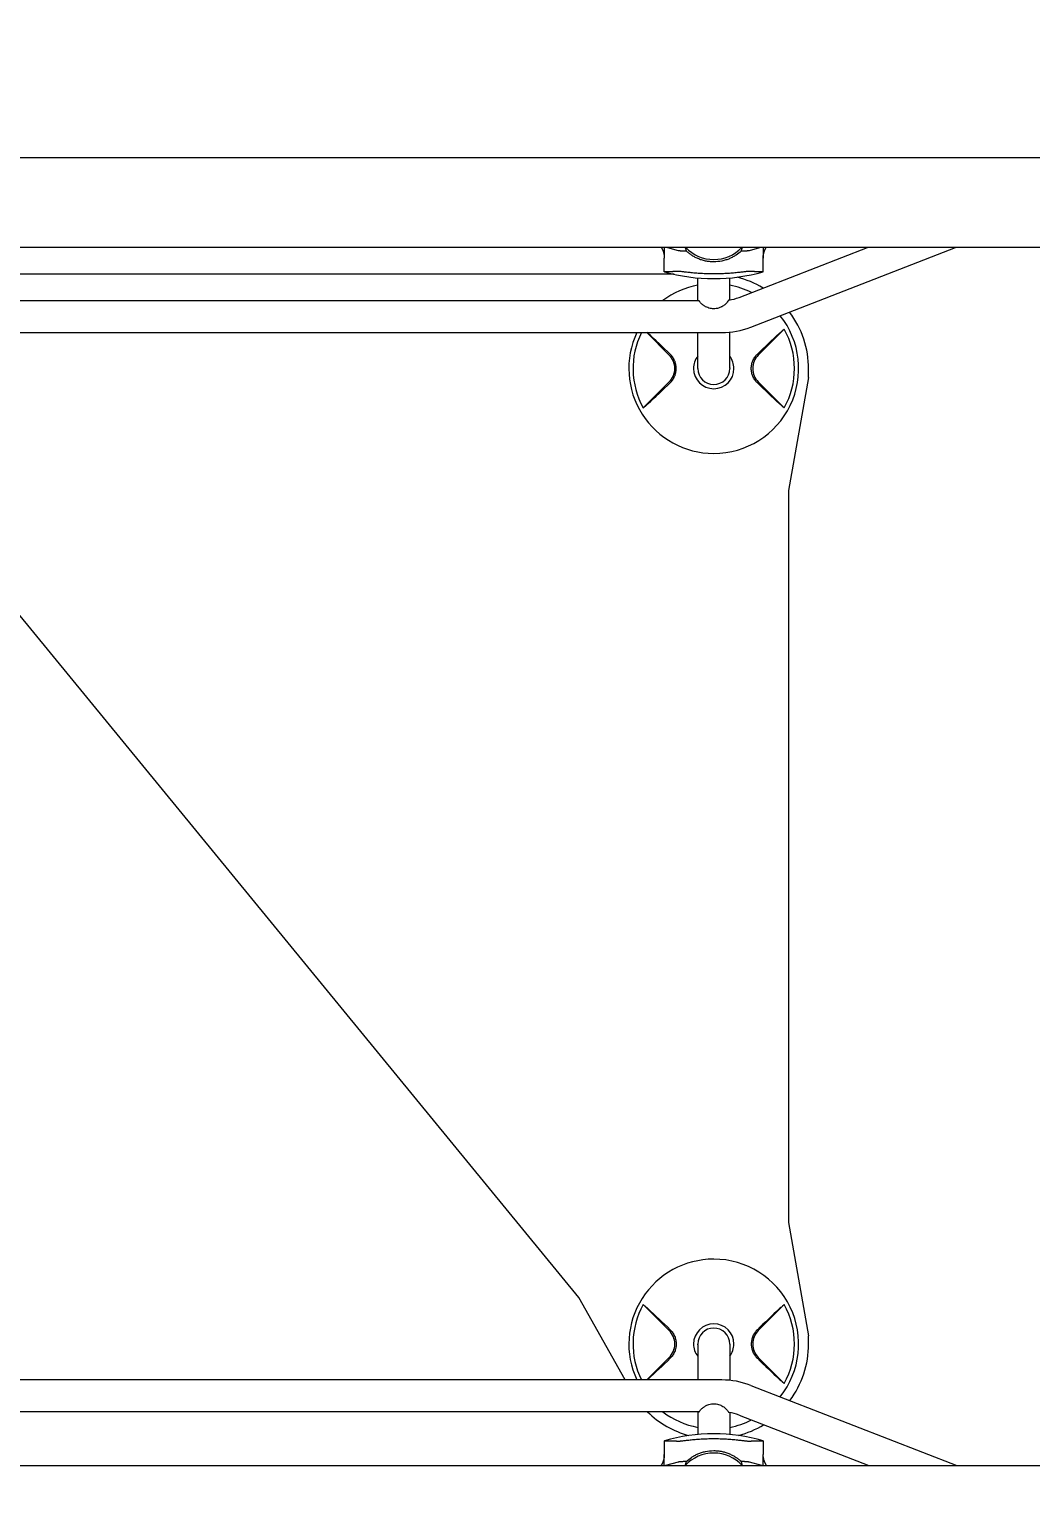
# Model space of a CAD drawing. Extents: x -13189 to 8473, y -8565 to 17872.
# Drawn here: x 2458 to 2958, y 1672 to 2414 of the extents above; entities that cross this region are included whole.
import ezdxf

# ---------------------------------------------------------------- set-up
doc = ezdxf.new("R2010")
doc.units = 0
doc.header["$LTSCALE"] = 5
doc.header["$PDMODE"] = 33
doc.header["$PDSIZE"] = 20
for name, color, linetype in [('PRODUCT', 3, 'CONTINUOUS'), ('REFERENCE', 9, 'CONTINUOUS'), ('REVIEW_REQUIRED', 30, 'CONTINUOUS')]:
    doc.layers.add(name, color=color, linetype=linetype)
doc.styles.add('LG1', font='arial.ttf', dxfattribs={"height": 185})
doc.dimstyles.new('LG_DIM', dxfattribs={"dimtxt": 185, "dimasz": 120, "dimexe": 50, "dimexo": 1, "dimgap": 50, "dimtad": 1, "dimdec": 0, "dimrnd": 10, "dimtxsty": 'LG1', "dimcen": 2.5, "dimclrt": 4, "dimadec": 4, "dimazin": 3, "dimtfac": 1, "dimtdec": 1, "dimtmove": 0, "dimatfit": 3, "dimarcsym": 0})

# ---------------------------------------------------------------- blocks, each defined once
blk = doc.blocks.new('*D5')
at = {"layer": 'REFERENCE', "color": 0, "transparency": 16777216}
for p in [(3900, 7859.68), (-2500, -5459.68), (7695.79, -5459.68)]:
    blk.add_point(p, dxfattribs=at)
at = {"layer": 'REVIEW_REQUIRED', "color": 0, "lineweight": -2, "transparency": 16777216}
for p, q in [((3901, 7859.68), (7745.79, 7859.68)), ((7695.79, 7739.68), (7695.79, 3779.28)), ((7695.79, -5339.68), (7695.79, 3130.67)), ((-2499, -5459.68), (7745.79, -5459.68))]:
    blk.add_line(p, q, dxfattribs=at)
at = {"layer": 'REVIEW_REQUIRED', "color": 0, "transparency": 16777216}
for points in [[(7675.79, 7739.68), (7715.79, 7739.68), (7695.79, 7859.68)], [(7675.79, -5339.68), (7715.79, -5339.68), (7695.79, -5459.68)]]:
    blk.add_solid(points, dxfattribs=at)
at = {"layer": 'REVIEW_REQUIRED', "color": 4, "transparency": 16777216, "insert": (7695.79, 3454.98), "char_height": 185, "attachment_point": 5, "style": 'LG1'}
blk.add_mtext('\\A1;13320 mm\\P [43\'-8 13/16"]', dxfattribs=at)
blk = doc.blocks.new('*D6')
at = {"layer": 'REFERENCE', "color": 0, "transparency": 16777216}
for p in [(3300, 5864.75), (-6041.13, -3464.75), (-3100, -3464.75)]:
    blk.add_point(p, dxfattribs=at)
at = {"layer": 'REVIEW_REQUIRED', "color": 0, "lineweight": -2, "transparency": 16777216}
for p, q in [((3299, 5864.75), (-6091.13, 5864.75)), ((-6041.13, 5744.75), (-6041.13, 2569.99)), ((-6041.13, -3344.75), (-6041.13, 1921.38)), ((-3101, -3464.75), (-6091.13, -3464.75))]:
    blk.add_line(p, q, dxfattribs=at)
at = {"layer": 'REVIEW_REQUIRED', "color": 0, "transparency": 16777216}
for points in [[(-6061.13, 5744.75), (-6021.13, 5744.75), (-6041.13, 5864.75)], [(-6061.13, -3344.75), (-6021.13, -3344.75), (-6041.13, -3464.75)]]:
    blk.add_solid(points, dxfattribs=at)
at = {"layer": 'REVIEW_REQUIRED', "color": 4, "transparency": 16777216, "insert": (-6041.13, 2245.68), "char_height": 185, "attachment_point": 5, "style": 'LG1'}
blk.add_mtext('\\A1;9330 mm\\P [30\'-7 9/16"]', dxfattribs=at)
blk = doc.blocks.new('*D7')
at = {"layer": 'REFERENCE', "color": 0, "transparency": 16777216}
for p in [(5382.03, 8873.35), (-4227.53, -147.5), (5382.03, -564.99)]:
    blk.add_point(p, dxfattribs=at)
at = {"layer": 'REVIEW_REQUIRED', "color": 0, "lineweight": -2, "transparency": 16777216}
for p, q in [((-4227.53, -146.5), (-4227.53, 8923.35)), ((5382.03, -563.99), (5382.03, 8923.35)), ((-4107.53, 8873.35), (118.72, 8873.35)), ((5262.03, 8873.35), (1506.78, 8873.35))]:
    blk.add_line(p, q, dxfattribs=at)
at = {"layer": 'REVIEW_REQUIRED', "color": 0, "transparency": 16777216}
for points in [[(-4107.53, 8893.35), (-4107.53, 8853.35), (-4227.53, 8873.35)], [(5262.03, 8893.35), (5262.03, 8853.35), (5382.03, 8873.35)]]:
    blk.add_solid(points, dxfattribs=at)
at = {"layer": 'REVIEW_REQUIRED', "color": 4, "transparency": 16777216, "insert": (812.75, 8873.35), "char_height": 185, "attachment_point": 5, "style": 'LG1'}
blk.add_mtext('\\A1;9610 mm\\P [31\'-6 5/8"]', dxfattribs=at)
blk = doc.blocks.new('Variteemalayerit')
at = {"layer": 'REVIEW_REQUIRED', "invisible_edges": 15}
blk.add_3dface([(-10000, -10000, -5), (10000, -10000, -5), (10000, 10000, -5), (-10000, 10000, -5)], dxfattribs=at)

msp = doc.modelspace()

# ---------------------------------------------------------------- linework, layer by layer
at = {"layer": 'PRODUCT', "linetype": 'Continuous', "lineweight": 0}
for p, q in [((3153.5, 2350), (805, 2350)), ((3153.5, 2305), (805, 2305)), ((2775.26, 2305), (2775.26, 2299.74)), ((2775.26, 2292.87), (2775.26, 2299.74)), ((2776.89, 2305), (2782.15, 2303.6)), ((2808, 2299.49), (2808, 2299.5)), ((2812.69, 2280.06), (2876.9, 2305)), ((2817.85, 2303.6), (2823.11, 2305)), ((2818.49, 2265.15), (2921.09, 2305)), ((2824.74, 2305), (2824.74, 2299.74)), ((2824.74, 2292.87), (2824.74, 2299.74)), ((2792, 2292.1), (2792, 2292.1)), ((2808, 2292.1), (2808, 2292.1)), ((2780.13, 2291.63), (2419.87, 2291.63)), ((2792, 2278.43), (2792, 2289.78)), ((2808, 2278.77), (2808, 2289.78)), ((2407.43, 2278.43), (2792.57, 2278.43)), ((1196, 2262.43), (2804, 2262.43)), ((2766.44, 2262.43), (2777.72, 2251.15)), ((2792, 2244.78), (2792, 2262.43)), ((2808, 2244.78), (2808, 2262.63)), ((2835.28, 2264.15), (2822.28, 2251.15)), ((2792, 2244.43), (2792, 2244.78)), ((2808, 2244.78), (2808, 2244.43)), ((2847.5, 2239.98), (2837.5, 2183.26)), ((2847.5, 2239.98), (2847.5, 2244.13)), ((2777.72, 2237.71), (2764.72, 2224.72)), ((2822.28, 2237.71), (2835.28, 2224.72)), ((2837.5, 2183.26), (2837.5, 1816.7)), ((2732.42, 1779.15), (2409.56, 2173.28)), ((2837.5, 1816.7), (2847.5, 1759.99)), ((2755.63, 1737.83), (2732.42, 1779.15)), ((2777.72, 1762.55), (2764.72, 1775.55)), ((2822.28, 1762.55), (2835.28, 1775.55)), ((2847.5, 1755.83), (2847.5, 1759.99)), ((2792, 1755.49), (2792, 1755.83)), ((2792, 1755.49), (2792, 1737.83)), ((2808, 1755.83), (2808, 1755.49)), ((2808, 1755.49), (2808, 1737.63)), ((2766.44, 1737.83), (2777.72, 1749.11)), ((2835.28, 1736.12), (2822.28, 1749.11)), ((2804, 1737.83), (1196, 1737.83)), ((2818.49, 1735.12), (2921.77, 1695)), ((2792.57, 1721.83), (2407.43, 1721.83)), ((2792, 1721.83), (2792, 1710.48)), ((2808, 1721.5), (2808, 1710.48)), ((2812.69, 1720.2), (2877.58, 1695)), ((2775.26, 1707.4), (2775.26, 1700.52)), ((2792, 1708.16), (2792, 1708.16)), ((2808, 1708.16), (2808, 1708.16)), ((2824.74, 1707.4), (2824.74, 1700.52)), ((2775.26, 1695), (2775.26, 1700.52)), ((2792, 1700.77), (2792, 1700.77)), ((2824.74, 1695), (2824.74, 1700.52)), ((805, 1695), (3153.5, 1695)), ((2782.15, 1696.66), (2775.9, 1695)), ((2824.1, 1695), (2817.85, 1696.66))]:
    msp.add_line(p, q, dxfattribs=at)
for centre, radius, start, end in [((2800, 2318.43), 19.4, 223.80811, 270), ((2800, 2318.43), 19.4, 270, 316.19189), ((2800, 2380.26), 90.83, 254.19618, 270), ((2800, 2380.26), 90.83, 270, 285.80382), ((2800, 2244.43), 42.51, 100.84607, 126.89598), ((2800, 2244.43), 42.51, 63.5319, 79.15393), ((2800, 2244.13), 47.5, 58.69514, 75.8059), ((2804, 2302.43), 24, 278.44222, 291.22765), ((2800, 2244.43), 42.51, 270, 38.48867), ((2800, 2244.13), 47.5, 0, 36.97935), ((2800, 2244.43), 42.51, 154.95153, 270), ((2800, 2244.43), 40.42, 153.55288, 209.19749), ((2804, 2302.43), 40, 270, 291.22765), ((2800, 2244.43), 40.42, 330.80251, 29.19749), ((2771, 2244.43), 9.5, 0, 45), ((2800, 2244.43), 10.1, 142.38024, 180), ((2800, 2244.43), 10.1, 0, 37.61976), ((2829, 2244.43), 9.5, 135, 180), ((2771, 2244.43), 9.5, 315, 0), ((2800, 2244.43), 10.1, 180, 270), ((2800, 2244.43), 8, 180, 0), ((2800, 2244.43), 10.1, 270, 0), ((2829, 2244.43), 9.5, 180, 225), ((2800, 1755.83), 42.51, 90, 205.04847), ((2800, 1755.83), 42.51, 321.51133, 90), ((2800, 1755.83), 40.42, 150.80251, 206.44712), ((2800, 1755.83), 40.42, 330.80251, 29.19749), ((2800, 1755.83), 10.1, 90, 180), ((2800, 1755.83), 10.1, 0, 90), ((2771, 1755.83), 9.5, 0, 45), ((2800, 1755.83), 8, 0, 180), ((2829, 1755.83), 9.5, 135, 180), ((2771, 1755.83), 9.5, 315, 0), ((2800, 1755.83), 10.1, 180, 217.61976), ((2800, 1755.83), 10.1, 322.38024, 0), ((2829, 1755.83), 9.5, 180, 225), ((2800, 1755.83), 47.5, 323.37082, 0), ((2804, 1697.83), 40, 68.77235, 90), ((2800, 1755.83), 47.5, 225.70794, 254.85966), ((2800, 1755.83), 42.51, 233.10402, 259.15393), ((2804, 1697.83), 24, 68.77235, 81.55778), ((2800, 1755.83), 42.51, 280.84607, 296.4681), ((2800, 1755.83), 47.5, 285.14034, 301.72866), ((2800, 1620), 90.83, 90, 105.80382), ((2800, 1620), 90.83, 74.19618, 90), ((2800, 1681.83), 19.4, 90, 137.25852), ((2800, 1681.83), 19.4, 42.74148, 90)]:
    msp.add_arc(centre, radius, start, end, dxfattribs=at)
for points, weights in [([(2773.77, 2305), (2774.76, 2303.39), (2775.26, 2301.59), (2775.26, 2299.74)], [0.934929534971, 0.931720156485, 0.953410311494, 1]), ([(2782.15, 2303.6), (2782.61, 2303.48), (2784, 2303.37), (2786.22, 2303.28)], [1, 0.973269229067, 0.973269229067, 1]), ([(2785.7, 2305), (2785.85, 2304.42), (2786.02, 2303.84), (2786.22, 2303.28)], [0.999310282288, 0.998605002975, 0.998834908879, 1]), ([(2813.78, 2303.28), (2813.98, 2303.84), (2814.15, 2304.42), (2814.3, 2305)], [1, 0.998834908879, 0.998605002975, 0.999310282288]), ([(2813.78, 2303.28), (2816, 2303.37), (2817.39, 2303.48), (2817.85, 2303.6)], [1, 0.973269229067, 0.973269229067, 1]), ([(2824.74, 2299.74), (2824.74, 2301.59), (2825.24, 2303.39), (2826.23, 2305)], [1, 0.953410373576, 0.931720237436, 0.93492959158]), ([(2782.15, 2293.07), (2779.86, 2292.92), (2777.56, 2292.85), (2775.26, 2292.87)], [1, 0.99951768639, 0.99951768639, 1]), ([(2824.74, 2292.87), (2822.44, 2292.85), (2820.14, 2292.92), (2817.85, 2293.07)], [1, 0.99951768639, 0.99951768639, 1]), ([(2775.26, 1707.4), (2777.56, 1707.41), (2779.86, 1707.35), (2782.15, 1707.2)], [1, 0.99951768639, 0.99951768639, 1]), ([(2817.85, 1707.2), (2820.14, 1707.35), (2822.44, 1707.41), (2824.74, 1707.4)], [1, 0.99951768639, 0.99951768639, 1]), ([(2775.26, 1700.52), (2775.26, 1698.56), (2774.7, 1696.67), (2773.6, 1695)], [1, 0.950835339684, 0.929398650065, 0.935689931144]), ([(2826.4, 1695), (2825.3, 1696.67), (2824.74, 1698.56), (2824.74, 1700.52)], [0.935689878084, 0.929398569167, 0.950835276473, 1]), ([(2786.22, 1696.98), (2784, 1696.89), (2782.61, 1696.78), (2782.15, 1696.66)], [1, 0.973269229067, 0.973269229067, 1]), ([(2786.22, 1696.98), (2785.99, 1696.34), (2785.8, 1695.67), (2785.64, 1695)], [1, 0.99866011889, 0.998557068822, 0.999690849795]), ([(2814.36, 1695), (2814.2, 1695.67), (2814.01, 1696.34), (2813.78, 1696.98)], [0.999690849795, 0.998557068822, 0.99866011889, 1]), ([(2817.85, 1696.66), (2817.39, 1696.78), (2816, 1696.89), (2813.78, 1696.98)], [1, 0.973269229067, 0.973269229067, 1])]:
    msp.add_rational_spline(points, weights, degree=3, dxfattribs=at)
for points, knots in [([(2800, 2297.84), (2799.65, 2297.84), (2799.29, 2297.85), (2798.59, 2297.89), (2798.24, 2297.92), (2797.21, 2298.02), (2796.53, 2298.13), (2795.52, 2298.34), (2795.19, 2298.42), (2794.54, 2298.59), (2794.21, 2298.69), (2793.27, 2298.99), (2792.66, 2299.21), (2791.48, 2299.72), (2790.91, 2299.99), (2789.83, 2300.58), (2789.32, 2300.89), (2788.35, 2301.53), (2787.89, 2301.87), (2787.02, 2302.56), (2786.61, 2302.92), (2786.22, 2303.28)], [0.0173685, 0.0173685, 0.0173685, 0.0173685, 0.01841269, 0.01841269, 0.01945689, 0.01945689, 0.02154529, 0.02154529, 0.02258948, 0.02258948, 0.02363368, 0.02363368, 0.02572208, 0.02572208, 0.02781047, 0.02781047, 0.02989887, 0.02989887, 0.03198726, 0.03198726, 0.03407566, 0.03407566, 0.03407566, 0.03407566]), ([(2813.78, 2303.28), (2813, 2302.55), (2812.13, 2301.86), (2810.68, 2300.89), (2810.16, 2300.58), (2809.07, 2299.99), (2808.51, 2299.71), (2807.34, 2299.21), (2806.73, 2298.98), (2805.46, 2298.58), (2804.8, 2298.41), (2802.79, 2297.99), (2801.41, 2297.84), (2800, 2297.84)], [0.0006161, 0.0006161, 0.0006161, 0.0006161, 0.0048042, 0.0048042, 0.00689825, 0.00689825, 0.0089923, 0.0089923, 0.01108635, 0.01108635, 0.0131804, 0.0131804, 0.0173685, 0.0173685, 0.0173685, 0.0173685]), ([(2800, 2291.81), (2798.92, 2291.81), (2797.85, 2291.82), (2796.25, 2291.87), (2795.72, 2291.89), (2794.68, 2291.94), (2794.16, 2291.96), (2792.65, 2292.05), (2791.68, 2292.12), (2790.29, 2292.24), (2789.84, 2292.28), (2788.96, 2292.36), (2788.54, 2292.41), (2787.33, 2292.53), (2786.59, 2292.62), (2785.24, 2292.77), (2784.64, 2292.84), (2783.88, 2292.93), (2783.65, 2292.96), (2783.23, 2293), (2783.04, 2293.02), (2782.54, 2293.07), (2782.3, 2293.08), (2782.15, 2293.07)], [0.02582839, 0.02582839, 0.02582839, 0.02582839, 0.0290553, 0.0290553, 0.03066876, 0.03066876, 0.03228222, 0.03228222, 0.03550913, 0.03550913, 0.03712259, 0.03712259, 0.03873604, 0.03873604, 0.04196296, 0.04196296, 0.04518987, 0.04518987, 0.04680333, 0.04680333, 0.04841679, 0.04841679, 0.0516437, 0.0516437, 0.0516437, 0.0516437]), ([(2817.85, 2293.07), (2817.7, 2293.08), (2817.47, 2293.07), (2816.97, 2293.02), (2816.78, 2293), (2816.36, 2292.96), (2816.13, 2292.93), (2815.36, 2292.84), (2814.77, 2292.77), (2813.76, 2292.66), (2813.41, 2292.62), (2812.67, 2292.53), (2812.27, 2292.49), (2811.05, 2292.36), (2810.19, 2292.28), (2808.8, 2292.16), (2808.33, 2292.13), (2807.35, 2292.06), (2806.85, 2292.02), (2805.33, 2291.93), (2804.3, 2291.89), (2802.71, 2291.84), (2802.17, 2291.83), (2801.08, 2291.81), (2800.54, 2291.81), (2800, 2291.81)], [0.0000002, 0.0000002, 0.0000002, 0.0000002, 0.00322872, 0.00322872, 0.00484298, 0.00484298, 0.00645725, 0.00645725, 0.00968577, 0.00968577, 0.01130003, 0.01130003, 0.01291429, 0.01291429, 0.01614282, 0.01614282, 0.01775708, 0.01775708, 0.01937134, 0.01937134, 0.02259987, 0.02259987, 0.02421413, 0.02421413, 0.02582839, 0.02582839, 0.02582839, 0.02582839]), ([(2800, 2274.37), (2799.61, 2274.37), (2799.21, 2274.4), (2798.4, 2274.52), (2797.99, 2274.6), (2797.21, 2274.83), (2796.83, 2274.97), (2796.11, 2275.29), (2795.78, 2275.47), (2795.31, 2275.76), (2795.14, 2275.87), (2794.81, 2276.11), (2794.66, 2276.23), (2794.36, 2276.47), (2794.22, 2276.59), (2793.97, 2276.83), (2793.85, 2276.94), (2793.51, 2277.29), (2793.32, 2277.53), (2793, 2277.93), (2792.88, 2278.09), (2792.7, 2278.33), (2792.63, 2278.4), (2792.59, 2278.43), (2792.58, 2278.43), (2792.57, 2278.43)], [-13.169311, -13.169311, -13.169311, -13.169311, -12.003802, -12.003802, -10.838293, -10.838293, -9.672784, -9.672784, -8.507274, -8.507274, -7.861651, -7.861651, -7.216027, -7.216027, -6.570404, -6.570404, -5.92478, -5.92478, -4.443585, -4.443585, -2.96239, -2.96239, -1.481195, -1.481195, -1.152481, -1.152481, -1.152481, -1.152481]), ([(2807.53, 2278.69), (2807.52, 2278.69), (2807.51, 2278.69), (2807.47, 2278.66), (2807.42, 2278.59), (2807.22, 2278.3), (2807.03, 2278), (2806.43, 2277.25), (2806.05, 2276.82), (2805.1, 2276.02), (2804.58, 2275.67), (2804, 2275.36)], [-8.57297, -8.57297, -8.57297, -8.57297, -8.243247, -8.243247, -6.844088, -6.844088, -4.455637, -4.455637, -2.091609, -2.091609, 0, 0, 0, 0]), ([(2804, 2275.36), (2803.85, 2275.28), (2803.69, 2275.21), (2803.17, 2274.97), (2802.79, 2274.83), (2802.01, 2274.6), (2801.6, 2274.52), (2800.79, 2274.4), (2800.39, 2274.37), (2800, 2274.37)], [35.482471, 35.482471, 35.482471, 35.482471, 36.011406, 36.011406, 37.176916, 37.176916, 38.342425, 38.342425, 39.507934, 39.507934, 39.507934, 39.507934]), ([(2832.81, 2262.01), (2833.29, 2262.45), (2833.74, 2262.85), (2834.36, 2263.39), (2834.56, 2263.56), (2834.94, 2263.88), (2835.12, 2264.02), (2835.28, 2264.15)], [0.000000486, 0.000000486, 0.000000486, 0.000000486, 0.002114988, 0.002114988, 0.003172238, 0.003172238, 0.004229489, 0.004229489, 0.004229489, 0.004229489]), ([(2781.22, 2244.43), (2781.22, 2244.77), (2781.2, 2245.1), (2781.13, 2245.77), (2781.08, 2246.1), (2780.88, 2247.09), (2780.68, 2247.73), (2780.16, 2248.96), (2779.83, 2249.55), (2779.08, 2250.64), (2778.65, 2251.15), (2778.18, 2251.61)], [0.008164918, 0.008164918, 0.008164918, 0.008164918, 0.009167239, 0.009167239, 0.01016956, 0.01016956, 0.012174201, 0.012174201, 0.014178842, 0.014178842, 0.016183483, 0.016183483, 0.016183483, 0.016183483]), ([(2818.78, 2244.43), (2818.78, 2244.77), (2818.8, 2245.1), (2818.87, 2245.77), (2818.92, 2246.1), (2819.12, 2247.09), (2819.32, 2247.73), (2819.84, 2248.96), (2820.17, 2249.55), (2820.92, 2250.64), (2821.35, 2251.15), (2821.82, 2251.61)], [0.008164918, 0.008164918, 0.008164918, 0.008164918, 0.009167239, 0.009167239, 0.01016956, 0.01016956, 0.012174201, 0.012174201, 0.014178842, 0.014178842, 0.016183483, 0.016183483, 0.016183483, 0.016183483]), ([(2778.18, 2237.26), (2778.65, 2237.72), (2779.08, 2238.22), (2779.64, 2239.04), (2779.82, 2239.32), (2780.14, 2239.91), (2780.29, 2240.21), (2780.68, 2241.13), (2780.88, 2241.77), (2781.08, 2242.76), (2781.13, 2243.09), (2781.2, 2243.76), (2781.22, 2244.1), (2781.22, 2244.43)], [0.000143327, 0.000143327, 0.000143327, 0.000143327, 0.002148725, 0.002148725, 0.003151424, 0.003151424, 0.004154123, 0.004154123, 0.006159521, 0.006159521, 0.00716222, 0.00716222, 0.008164918, 0.008164918, 0.008164918, 0.008164918]), ([(2821.82, 2237.26), (2821.35, 2237.72), (2820.92, 2238.22), (2820.36, 2239.04), (2820.18, 2239.32), (2819.86, 2239.91), (2819.71, 2240.21), (2819.32, 2241.13), (2819.12, 2241.77), (2818.92, 2242.76), (2818.87, 2243.09), (2818.8, 2243.76), (2818.78, 2244.1), (2818.78, 2244.43)], [0.000143327, 0.000143327, 0.000143327, 0.000143327, 0.002148725, 0.002148725, 0.003151424, 0.003151424, 0.004154123, 0.004154123, 0.006159521, 0.006159521, 0.00716222, 0.00716222, 0.008164918, 0.008164918, 0.008164918, 0.008164918]), ([(2764.72, 2224.72), (2765.05, 2224.97), (2765.42, 2225.28), (2766.04, 2225.82), (2766.26, 2226.02), (2766.72, 2226.42), (2766.95, 2226.64), (2767.19, 2226.86)], [0.000000242, 0.000000242, 0.000000242, 0.000000242, 0.002114103, 0.002114103, 0.003171033, 0.003171033, 0.004227963, 0.004227963, 0.004227963, 0.004227963]), ([(2835.28, 2224.72), (2834.95, 2224.97), (2834.58, 2225.28), (2833.96, 2225.82), (2833.74, 2226.02), (2833.28, 2226.42), (2833.05, 2226.64), (2832.81, 2226.86)], [0.000000242, 0.000000242, 0.000000242, 0.000000242, 0.002114103, 0.002114103, 0.003171033, 0.003171033, 0.004227963, 0.004227963, 0.004227963, 0.004227963]), ([(2764.72, 1775.55), (2765.05, 1775.29), (2765.42, 1774.98), (2766.04, 1774.44), (2766.26, 1774.25), (2766.72, 1773.84), (2766.95, 1773.63), (2767.19, 1773.41)], [0.000000242, 0.000000242, 0.000000242, 0.000000242, 0.002114103, 0.002114103, 0.003171033, 0.003171033, 0.004227963, 0.004227963, 0.004227963, 0.004227963]), ([(2835.28, 1775.55), (2834.95, 1775.29), (2834.58, 1774.98), (2833.96, 1774.44), (2833.74, 1774.25), (2833.28, 1773.84), (2833.05, 1773.63), (2832.81, 1773.41)], [0.000000242, 0.000000242, 0.000000242, 0.000000242, 0.002114103, 0.002114103, 0.003171033, 0.003171033, 0.004227963, 0.004227963, 0.004227963, 0.004227963]), ([(2778.18, 1763.01), (2778.65, 1762.55), (2779.08, 1762.04), (2779.64, 1761.23), (2779.82, 1760.94), (2780.14, 1760.35), (2780.29, 1760.05), (2780.68, 1759.13), (2780.88, 1758.49), (2781.08, 1757.51), (2781.13, 1757.17), (2781.2, 1756.5), (2781.22, 1756.17), (2781.22, 1755.83)], [0.000143327, 0.000143327, 0.000143327, 0.000143327, 0.002148725, 0.002148725, 0.003151424, 0.003151424, 0.004154123, 0.004154123, 0.006159521, 0.006159521, 0.00716222, 0.00716222, 0.008164918, 0.008164918, 0.008164918, 0.008164918]), ([(2821.82, 1763.01), (2821.35, 1762.55), (2820.92, 1762.04), (2820.36, 1761.23), (2820.18, 1760.94), (2819.86, 1760.35), (2819.71, 1760.05), (2819.32, 1759.13), (2819.12, 1758.49), (2818.92, 1757.51), (2818.87, 1757.17), (2818.8, 1756.5), (2818.78, 1756.17), (2818.78, 1755.83)], [0.000143327, 0.000143327, 0.000143327, 0.000143327, 0.002148725, 0.002148725, 0.003151424, 0.003151424, 0.004154123, 0.004154123, 0.006159521, 0.006159521, 0.00716222, 0.00716222, 0.008164918, 0.008164918, 0.008164918, 0.008164918]), ([(2781.22, 1755.83), (2781.22, 1755.5), (2781.2, 1755.16), (2781.13, 1754.5), (2781.08, 1754.16), (2780.88, 1753.17), (2780.68, 1752.53), (2780.16, 1751.31), (2779.83, 1750.71), (2779.08, 1749.62), (2778.65, 1749.12), (2778.18, 1748.66)], [0.008164918, 0.008164918, 0.008164918, 0.008164918, 0.009167239, 0.009167239, 0.01016956, 0.01016956, 0.012174201, 0.012174201, 0.014178842, 0.014178842, 0.016183483, 0.016183483, 0.016183483, 0.016183483]), ([(2818.78, 1755.83), (2818.78, 1755.5), (2818.8, 1755.16), (2818.87, 1754.5), (2818.92, 1754.16), (2819.12, 1753.17), (2819.32, 1752.53), (2819.84, 1751.31), (2820.17, 1750.71), (2820.92, 1749.62), (2821.35, 1749.12), (2821.82, 1748.66)], [0.008164918, 0.008164918, 0.008164918, 0.008164918, 0.009167239, 0.009167239, 0.01016956, 0.01016956, 0.012174201, 0.012174201, 0.014178842, 0.014178842, 0.016183483, 0.016183483, 0.016183483, 0.016183483]), ([(2832.81, 1738.26), (2833.29, 1737.81), (2833.74, 1737.41), (2834.36, 1736.87), (2834.56, 1736.7), (2834.94, 1736.39), (2835.12, 1736.24), (2835.28, 1736.12)], [0.000000486, 0.000000486, 0.000000486, 0.000000486, 0.002114988, 0.002114988, 0.003172238, 0.003172238, 0.004229489, 0.004229489, 0.004229489, 0.004229489]), ([(2792.57, 1721.83), (2792.58, 1721.83), (2792.59, 1721.83), (2792.63, 1721.86), (2792.7, 1721.93), (2792.88, 1722.17), (2793, 1722.34), (2793.32, 1722.74), (2793.51, 1722.97), (2793.85, 1723.32), (2793.97, 1723.43), (2794.22, 1723.67), (2794.36, 1723.79), (2794.66, 1724.04), (2794.81, 1724.16), (2795.14, 1724.39), (2795.31, 1724.5), (2795.78, 1724.79), (2796.11, 1724.97), (2796.83, 1725.29), (2797.21, 1725.43), (2797.99, 1725.66), (2798.4, 1725.75), (2799.21, 1725.86), (2799.61, 1725.89), (2800, 1725.89)], [27.491103, 27.491103, 27.491103, 27.491103, 27.819818, 27.819818, 29.301013, 29.301013, 30.782208, 30.782208, 32.263403, 32.263403, 32.909027, 32.909027, 33.55465, 33.55465, 34.200274, 34.200274, 34.845897, 34.845897, 36.011406, 36.011406, 37.176916, 37.176916, 38.342425, 38.342425, 39.507934, 39.507934, 39.507934, 39.507934]), ([(2800, 1725.89), (2800.39, 1725.89), (2800.79, 1725.86), (2801.6, 1725.75), (2802.01, 1725.66), (2802.79, 1725.43), (2803.17, 1725.29), (2803.69, 1725.06), (2803.85, 1724.98), (2804, 1724.9)], [39.507934, 39.507934, 39.507934, 39.507934, 40.673443, 40.673443, 41.838953, 41.838953, 43.004462, 43.004462, 43.533397, 43.533397, 43.533397, 43.533397]), ([(2804, 1724.9), (2804.36, 1724.72), (2804.69, 1724.51), (2805.34, 1724.04), (2805.65, 1723.78), (2806.3, 1723.16), (2806.6, 1722.81), (2807.05, 1722.23), (2807.2, 1721.99), (2807.4, 1721.71), (2807.46, 1721.62), (2807.51, 1721.58), (2807.52, 1721.57), (2807.53, 1721.57)], [-19.501989, -19.501989, -19.501989, -19.501989, -18.230011, -18.230011, -16.782791, -16.782791, -14.783429, -14.783429, -12.892729, -12.892729, -11.431358, -11.431358, -10.963709, -10.963709, -10.963709, -10.963709]), ([(2782.15, 1707.2), (2782.3, 1707.19), (2782.53, 1707.2), (2783.03, 1707.24), (2783.22, 1707.26), (2783.64, 1707.3), (2783.87, 1707.33), (2784.64, 1707.42), (2785.23, 1707.49), (2786.24, 1707.61), (2786.59, 1707.65), (2787.33, 1707.73), (2787.73, 1707.77), (2788.95, 1707.9), (2789.81, 1707.98), (2791.2, 1708.1), (2791.67, 1708.14), (2792.65, 1708.21), (2793.15, 1708.24), (2794.67, 1708.33), (2795.7, 1708.38), (2797.29, 1708.42), (2797.83, 1708.44), (2798.92, 1708.45), (2799.46, 1708.46), (2800, 1708.46)], [0.0000002, 0.0000002, 0.0000002, 0.0000002, 0.00322872, 0.00322872, 0.00484298, 0.00484298, 0.00645725, 0.00645725, 0.00968577, 0.00968577, 0.01130003, 0.01130003, 0.01291429, 0.01291429, 0.01614282, 0.01614282, 0.01775708, 0.01775708, 0.01937134, 0.01937134, 0.02259987, 0.02259987, 0.02421413, 0.02421413, 0.02582839, 0.02582839, 0.02582839, 0.02582839]), ([(2800, 1708.46), (2801.08, 1708.46), (2802.15, 1708.44), (2803.75, 1708.39), (2804.28, 1708.37), (2805.32, 1708.33), (2805.84, 1708.3), (2807.35, 1708.21), (2808.32, 1708.14), (2809.71, 1708.02), (2810.16, 1707.98), (2811.04, 1707.9), (2811.46, 1707.86), (2812.67, 1707.73), (2813.41, 1707.65), (2814.76, 1707.49), (2815.36, 1707.42), (2816.12, 1707.33), (2816.35, 1707.3), (2816.77, 1707.26), (2816.96, 1707.24), (2817.46, 1707.2), (2817.7, 1707.19), (2817.85, 1707.2)], [0.02582839, 0.02582839, 0.02582839, 0.02582839, 0.0290553, 0.0290553, 0.03066876, 0.03066876, 0.03228222, 0.03228222, 0.03550913, 0.03550913, 0.03712259, 0.03712259, 0.03873604, 0.03873604, 0.04196296, 0.04196296, 0.04518987, 0.04518987, 0.04680333, 0.04680333, 0.04841679, 0.04841679, 0.0516437, 0.0516437, 0.0516437, 0.0516437]), ([(2786.22, 1696.98), (2787, 1697.71), (2787.87, 1698.41), (2789.32, 1699.38), (2789.84, 1699.69), (2790.93, 1700.28), (2791.49, 1700.55), (2792.66, 1701.05), (2793.27, 1701.28), (2794.54, 1701.68), (2795.2, 1701.85), (2797.21, 1702.27), (2798.59, 1702.42), (2800, 1702.42)], [0.0006161, 0.0006161, 0.0006161, 0.0006161, 0.0048042, 0.0048042, 0.00689825, 0.00689825, 0.0089923, 0.0089923, 0.01108635, 0.01108635, 0.0131804, 0.0131804, 0.0173685, 0.0173685, 0.0173685, 0.0173685]), ([(2800, 1702.42), (2800.35, 1702.42), (2800.71, 1702.41), (2801.41, 1702.38), (2801.76, 1702.35), (2802.79, 1702.24), (2803.47, 1702.13), (2804.48, 1701.92), (2804.81, 1701.84), (2805.46, 1701.67), (2805.79, 1701.58), (2806.73, 1701.28), (2807.34, 1701.05), (2808.52, 1700.55), (2809.09, 1700.27), (2810.17, 1699.68), (2810.68, 1699.37), (2811.65, 1698.73), (2812.11, 1698.4), (2812.98, 1697.7), (2813.39, 1697.35), (2813.78, 1696.98)], [0.0173685, 0.0173685, 0.0173685, 0.0173685, 0.01841269, 0.01841269, 0.01945689, 0.01945689, 0.02154529, 0.02154529, 0.02258948, 0.02258948, 0.02363368, 0.02363368, 0.02572208, 0.02572208, 0.02781047, 0.02781047, 0.02989887, 0.02989887, 0.03198726, 0.03198726, 0.03407566, 0.03407566, 0.03407566, 0.03407566])]:
    msp.add_open_spline(points, degree=3, knots=knots, dxfattribs=at)
for points in [[(2767.19, 2262.01), (2767.03, 2262.15), (2766.88, 2262.29), (2766.72, 2262.43)], [(2778.18, 2251.61), (2774.42, 2255.23), (2770.76, 2258.7), (2767.19, 2262.01)], [(2821.82, 2251.61), (2825.58, 2255.23), (2829.24, 2258.7), (2832.81, 2262.01)], [(2767.19, 2226.86), (2770.76, 2230.16), (2774.42, 2233.63), (2778.18, 2237.26)], [(2832.81, 2226.86), (2829.24, 2230.16), (2825.58, 2233.63), (2821.82, 2237.26)], [(2767.19, 1773.41), (2770.76, 1770.1), (2774.42, 1766.63), (2778.18, 1763.01)], [(2832.81, 1773.41), (2829.24, 1770.1), (2825.58, 1766.63), (2821.82, 1763.01)], [(2778.18, 1748.66), (2774.42, 1745.03), (2770.76, 1741.56), (2767.19, 1738.26)], [(2821.82, 1748.66), (2825.58, 1745.03), (2829.24, 1741.56), (2832.81, 1738.26)], [(2767.19, 1738.26), (2767.03, 1738.11), (2766.88, 1737.97), (2766.72, 1737.83)]]:
    msp.add_open_spline(points, degree=3, dxfattribs=at)

# ---------------------------------------------------------------- block references
at = {"layer": 'REVIEW_REQUIRED'}
msp.add_blockref('Variteemalayerit', (-3189.1, 7872.37), dxfattribs=at)

# ---------------------------------------------------------------- dimensions: what is measured, and where the dimension line sits
dim = msp.add_linear_dim(base=(5382.03, 8873.35), p1=(-4227.53, -147.5), p2=(5382.03, -564.99), dimstyle='LG_DIM', dxfattribs=at)
dim.commit()
dim.dimension.update_dxf_attribs({"geometry": '*D7', "text_midpoint": (812.75, 8873.35), "dimtype": 160})
for base, p1, p2, picture, middle in [((7695.79, -5459.68), (3900, 7859.68), (-2500, -5459.68), '*D5', (7695.79, 3454.98)), ((-6041.1293, -3464.7467), (3300, 5864.7467), (-3100, -3464.7467), '*D6', (-6041.1293, 2245.6832))]:
    dim = msp.add_linear_dim(base=base, p1=p1, p2=p2, angle=90, dimstyle='LG_DIM', dxfattribs=at)
    dim.commit()
    dim.dimension.update_dxf_attribs({"geometry": picture, "text_midpoint": middle, "dimtype": 160})

doc.saveas('drawing.dxf')
